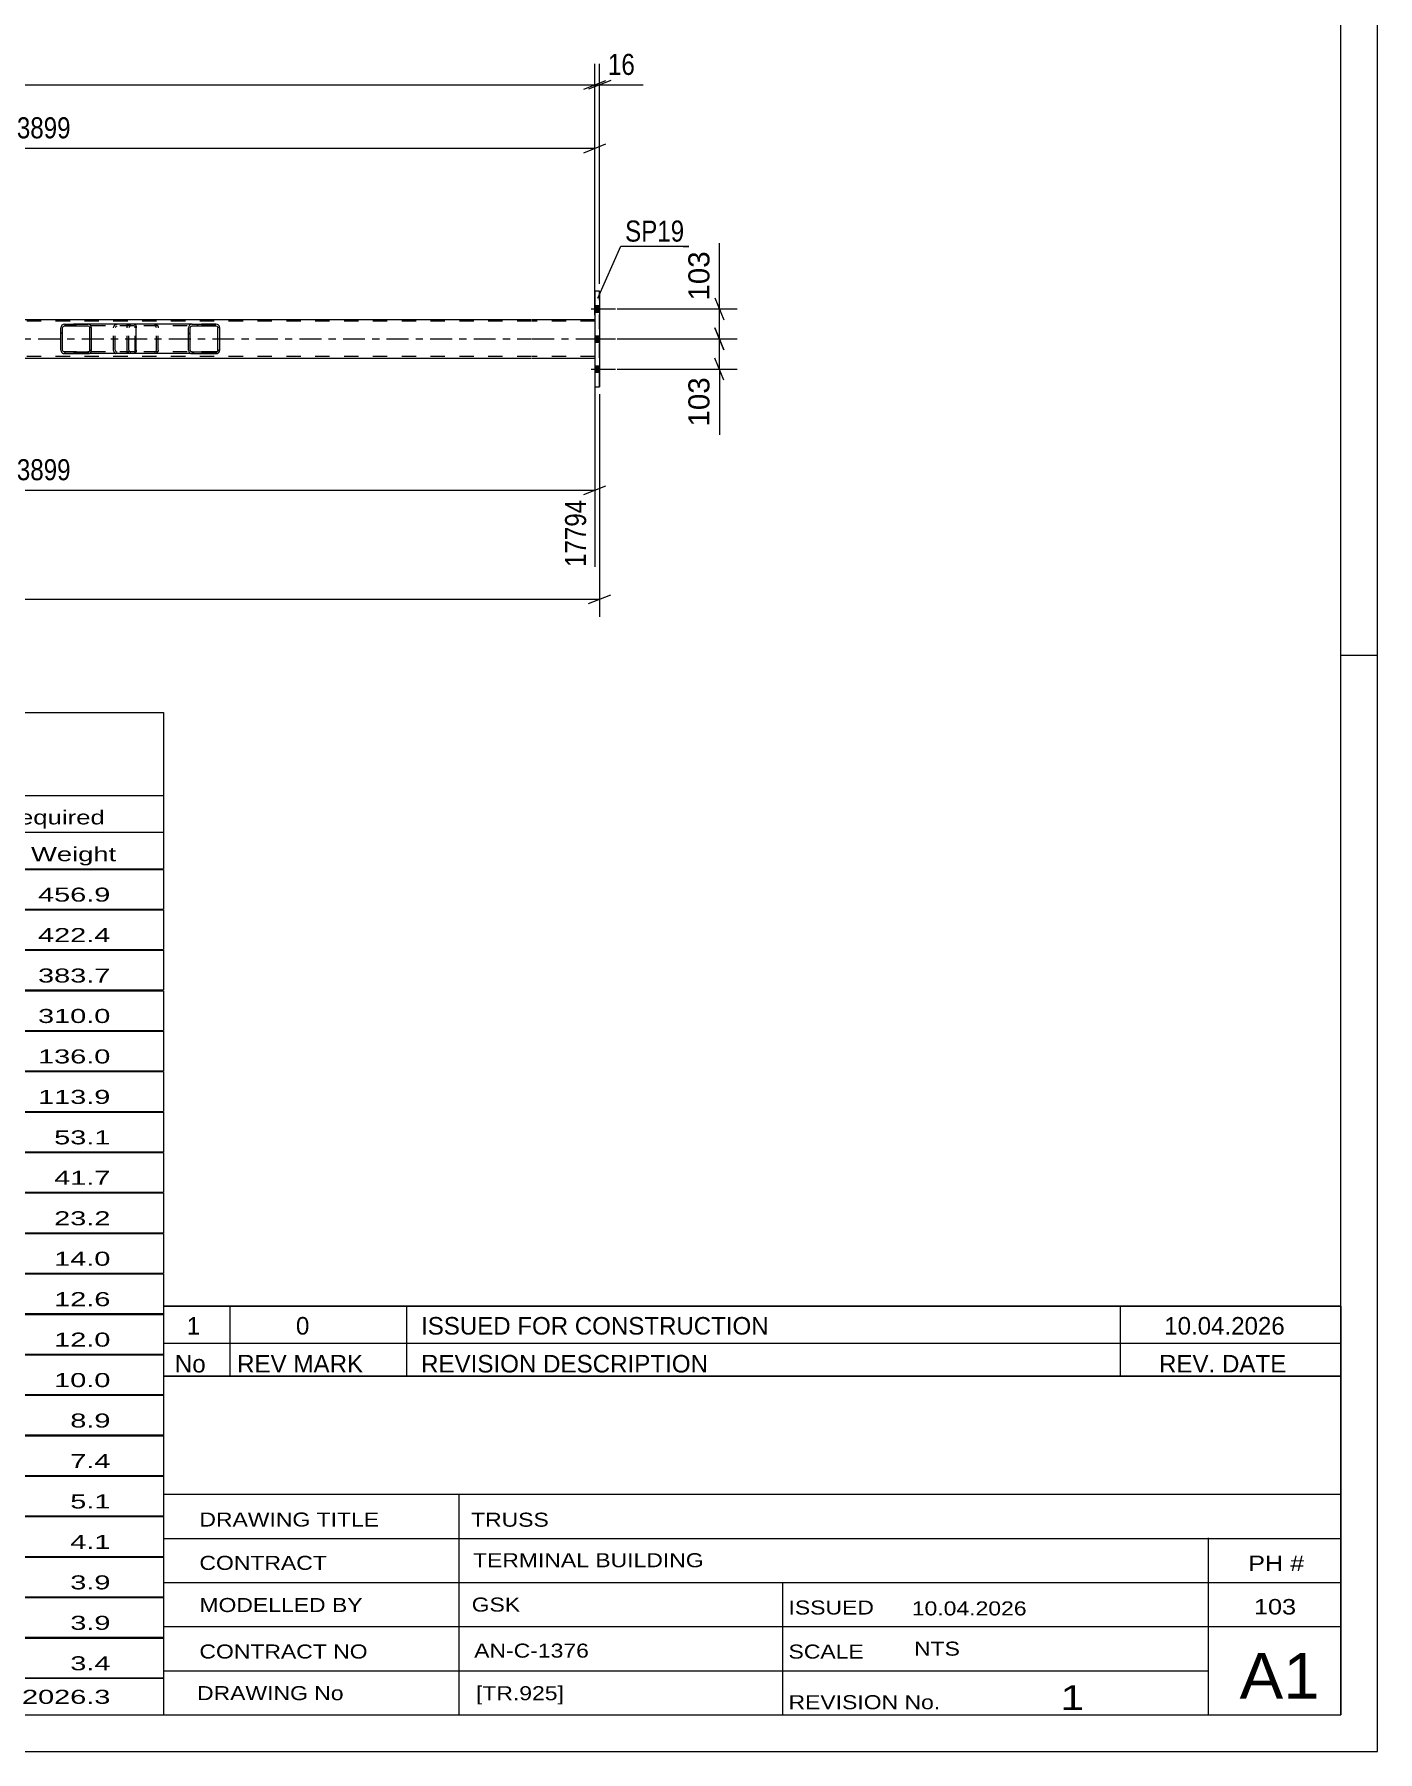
# Model space of a CAD drawing. Header units: millimetres. Extents: x -116 to 725, y -402 to 192.
# Drawn here: x 542.7 to 725.3, y -402.3 to -168.8 of the extents above; entities that cross this region are included whole.
import ezdxf

# ---------------------------------------------------------------- set-up
doc = ezdxf.new("R2010")
doc.units = ezdxf.units.MM
doc.linetypes.add('DXK_LINE_DOT2', pattern=[3.9198, 1.9599, -1.9599])
doc.linetypes.add('DXK_LINE_DOT3', pattern=[5.9187, 2.979, -0.9799, 0.9799, -0.9799])
doc.styles.add('Arial', font='ARIAL.TTF', dxfattribs={"height": 0.2})
doc.styles.add('Arial Narrow', font='ARIALN.TTF', dxfattribs={"height": 0.2})

# ---------------------------------------------------------------- blocks, each defined once
blk = doc.blocks.new('Unknown-203720616-1133')
at = {"color": 5, "linetype": 'Continuous'}
for p, q in [((725.28, -402.25), (725.28, 191.75)), ((720.28, -397.25), (720.28, 186.75)), ((725.28, -253.25), (720.28, -253.25)), ((-110.72, -397.25), (720.28, -397.25)), ((-115.72, -402.25), (725.28, -402.25))]:
    blk.add_line(p, q, dxfattribs=at)
blk = doc.blocks.new('Part-203720616-3959 - 3880')
at = {"linetype": 'Continuous'}
h = blk.add_hatch(dxfattribs=at)
h.set_pattern_fill('', scale=0.7, style=0, pattern_type=0)
h.set_pattern_definition([(45, (550.4737, -208.489), (-1.57154, 1.57154), [])])
h.paths.add_polyline_path([(550.51, -208.67), (550.47, -208.49), (550.36, -208.33), (550.2, -208.23), (550.01, -208.19), (546.82, -208.19), (546.63, -208.23), (546.47, -208.33), (546.36, -208.49), (546.32, -208.67), (546.32, -211.71), (546.36, -211.9), (546.47, -212.05), (546.63, -212.16), (546.82, -212.19), (550.01, -212.19), (550.2, -212.16), (550.36, -212.05), (550.47, -211.9), (550.51, -211.71)])
h.paths.add_polyline_path([(550.24, -211.8), (550.19, -211.88), (550.11, -211.93), (550.01, -211.95), (546.82, -211.95), (546.73, -211.93), (546.65, -211.88), (546.59, -211.8), (546.57, -211.71), (546.57, -208.67), (546.59, -208.58), (546.65, -208.5), (546.73, -208.45), (546.82, -208.43), (550.01, -208.43), (550.11, -208.45), (550.19, -208.5), (550.24, -208.58), (550.26, -208.67), (550.26, -211.71)])
at = {"color": 2, "linetype": 'Continuous'}
for p, q in [((546.36, -208.49), (546.32, -208.67)), ((546.32, -211.71), (546.32, -208.67)), ((546.57, -208.67), (546.59, -208.58)), ((546.57, -211.71), (546.57, -208.67)), ((546.59, -208.58), (546.65, -208.5)), ((546.82, -208.19), (546.63, -208.23)), ((546.65, -208.5), (546.73, -208.45)), ((546.73, -208.45), (546.82, -208.43)), ((546.82, -208.19), (550.01, -208.19)), ((546.82, -208.43), (550.01, -208.43)), ((556.31, -208.19), (550.01, -208.19)), ((550.2, -208.23), (550.01, -208.19)), ((550.01, -208.43), (550.11, -208.45)), ((550.11, -208.45), (550.19, -208.5)), ((550.19, -208.5), (550.24, -208.58)), ((550.24, -208.58), (550.26, -208.67)), ((550.26, -211.71), (550.26, -208.67)), ((550.51, -208.67), (550.47, -208.49)), ((550.51, -211.71), (550.51, -208.67)), ((556.31, -208.19), (556.41, -208.23)), ((556.41, -208.23), (556.5, -208.33)), ((556.5, -208.33), (556.56, -208.49)), ((556.56, -208.49), (556.58, -208.67)), ((556.58, -211.71), (556.58, -208.67)), ((546.32, -211.71), (546.36, -211.9)), ((546.59, -211.8), (546.57, -211.71)), ((546.65, -211.88), (546.59, -211.8)), ((546.63, -212.16), (546.82, -212.19)), ((546.73, -211.93), (546.65, -211.88)), ((546.82, -211.95), (546.73, -211.93)), ((546.82, -211.95), (550.01, -211.95)), ((546.82, -212.19), (550.01, -212.19)), ((550.11, -211.93), (550.01, -211.95)), ((550.01, -212.19), (550.2, -212.16)), ((556.31, -212.19), (550.01, -212.19)), ((550.19, -211.88), (550.11, -211.93)), ((550.24, -211.8), (550.19, -211.88)), ((550.26, -211.71), (550.24, -211.8)), ((550.47, -211.9), (550.51, -211.71)), ((556.41, -212.16), (556.31, -212.19)), ((556.5, -212.05), (556.41, -212.16)), ((556.56, -211.9), (556.5, -212.05)), ((556.58, -211.71), (556.56, -211.9))]:
    blk.add_line(p, q, dxfattribs=at)
at = {"color": 7, "linetype": 'DXK_LINE_DOT2'}
for p, q in [((550.01, -208.19), (546.82, -208.19)), ((556.31, -208.43), (546.82, -208.43)), ((553.47, -208.67), (553.51, -208.49)), ((553.47, -211.71), (553.47, -208.67)), ((553.74, -208.58), (553.72, -208.67)), ((553.72, -211.71), (553.72, -208.67)), ((553.8, -208.5), (553.74, -208.58)), ((553.78, -208.23), (553.98, -208.19)), ((553.8, -208.5), (553.82, -208.49)), ((553.82, -208.49), (553.88, -208.45)), ((553.88, -208.45), (553.98, -208.43)), ((555.32, -208.43), (555.32, -208.19)), ((556.36, -208.45), (556.31, -208.43)), ((556.41, -208.5), (556.36, -208.45)), ((556.43, -208.58), (556.41, -208.5)), ((556.45, -208.67), (556.43, -208.58)), ((556.45, -211.71), (556.45, -208.67)), ((556.31, -211.95), (546.82, -211.95)), ((550.01, -212.19), (546.82, -212.19)), ((553.51, -211.9), (553.47, -211.71)), ((553.72, -211.71), (553.74, -211.8)), ((553.74, -211.8), (553.8, -211.88)), ((553.98, -212.19), (553.78, -212.16)), ((553.8, -211.88), (553.82, -211.9)), ((553.82, -211.9), (553.88, -211.93)), ((553.88, -211.93), (553.98, -211.95)), ((555.32, -212.19), (555.32, -211.95)), ((556.31, -211.95), (556.36, -211.93)), ((556.36, -211.93), (556.41, -211.88)), ((556.41, -211.88), (556.43, -211.8)), ((556.43, -211.8), (556.45, -211.71))]:
    blk.add_line(p, q, dxfattribs=at)
at = {"color": 2, "linetype": 'Continuous'}
for centre, start, end in [((546.81, -208.69), 111.1941, 156.1506), ((550.02, -208.69), 23.8494, 68.8059), ((546.81, -211.7), 203.8494, 248.8059), ((550.02, -211.7), 291.1941, 336.1506)]:
    blk.add_arc(centre, 0.492, start, end, dxfattribs=at)
at = {"color": 7, "linetype": 'DXK_LINE_DOT2'}
for centre, start, end in [((553.96, -208.69), 111.1941, 156.1506), ((553.96, -211.7), 203.8494, 248.8059)]:
    blk.add_arc(centre, 0.492, start, end, dxfattribs=at)
blk = doc.blocks.new('Part-203720616-3960 - 3880')
at = {"linetype": 'Continuous'}
h = blk.add_hatch(dxfattribs=at)
h.set_pattern_fill('', scale=0.7, style=0, pattern_type=0)
h.set_pattern_definition([(45, (567.8845, -208.489), (-1.57154, 1.57154), [])])
h.paths.add_polyline_path([(567.92, -208.67), (567.88, -208.49), (567.77, -208.33), (567.61, -208.23), (567.41, -208.19), (564.18, -208.19), (563.98, -208.23), (563.82, -208.33), (563.71, -208.49), (563.67, -208.67), (563.67, -211.71), (563.71, -211.9), (563.82, -212.05), (563.98, -212.16), (564.18, -212.19), (567.41, -212.19), (567.61, -212.16), (567.77, -212.05), (567.88, -211.9), (567.92, -211.71)])
h.paths.add_polyline_path([(567.65, -211.8), (567.59, -211.88), (567.51, -211.93), (567.41, -211.95), (564.18, -211.95), (564.08, -211.93), (564, -211.88), (563.94, -211.8), (563.92, -211.71), (563.92, -208.67), (563.94, -208.58), (564, -208.5), (564.08, -208.45), (564.18, -208.43), (567.41, -208.43), (567.51, -208.45), (567.59, -208.5), (567.65, -208.58), (567.67, -208.67), (567.67, -211.71)])
at = {"color": 7, "linetype": 'DXK_LINE_DOT2'}
for p, q in [((555.32, -208.67), (555.36, -208.49)), ((555.32, -211.71), (555.32, -208.67)), ((555.59, -208.58), (555.57, -208.67)), ((555.57, -211.71), (555.57, -208.67)), ((555.65, -208.5), (555.59, -208.58)), ((555.63, -208.23), (555.83, -208.19)), ((555.73, -208.45), (555.65, -208.5)), ((555.83, -208.43), (555.73, -208.45)), ((556.31, -208.19), (555.83, -208.19)), ((567.41, -208.43), (555.83, -208.43)), ((559.06, -208.19), (559.26, -208.23)), ((559.16, -208.45), (559.06, -208.43)), ((559.24, -208.5), (559.16, -208.45)), ((559.3, -208.58), (559.24, -208.5)), ((559.32, -208.67), (559.3, -208.58)), ((559.32, -211.71), (559.32, -208.67)), ((559.54, -208.49), (559.57, -208.67)), ((559.57, -211.71), (559.57, -208.67)), ((567.41, -208.19), (564.18, -208.19)), ((555.36, -211.9), (555.32, -211.71)), ((555.57, -211.71), (555.59, -211.8)), ((555.59, -211.8), (555.65, -211.88)), ((555.83, -212.19), (555.63, -212.16)), ((555.65, -211.88), (555.73, -211.93)), ((555.73, -211.93), (555.83, -211.95)), ((567.41, -211.95), (555.83, -211.95)), ((556.31, -212.19), (555.83, -212.19)), ((559.06, -211.95), (559.16, -211.93)), ((559.26, -212.16), (559.06, -212.19)), ((559.16, -211.93), (559.24, -211.88)), ((559.24, -211.88), (559.3, -211.8)), ((559.3, -211.8), (559.32, -211.71)), ((559.57, -211.71), (559.54, -211.9)), ((567.41, -212.19), (564.18, -212.19))]:
    blk.add_line(p, q, dxfattribs=at)
at = {"color": 2, "linetype": 'Continuous'}
for p, q in [((564.18, -208.19), (556.31, -208.19)), ((563.71, -208.49), (563.67, -208.67)), ((563.67, -211.71), (563.67, -208.67)), ((563.92, -208.67), (563.94, -208.58)), ((563.92, -211.71), (563.92, -208.67)), ((563.94, -208.58), (564, -208.5)), ((564.18, -208.19), (563.98, -208.23)), ((564, -208.5), (564.08, -208.45)), ((564.08, -208.45), (564.18, -208.43)), ((564.18, -208.19), (567.41, -208.19)), ((564.18, -208.43), (567.41, -208.43)), ((567.61, -208.23), (567.41, -208.19)), ((567.41, -208.43), (567.51, -208.45)), ((567.51, -208.45), (567.59, -208.5)), ((567.59, -208.5), (567.65, -208.58)), ((567.65, -208.58), (567.67, -208.67)), ((567.67, -211.71), (567.67, -208.67)), ((567.92, -208.67), (567.88, -208.49)), ((567.92, -211.71), (567.92, -208.67)), ((564.18, -212.19), (556.31, -212.19)), ((563.67, -211.71), (563.71, -211.9)), ((563.94, -211.8), (563.92, -211.71)), ((564, -211.88), (563.94, -211.8)), ((563.98, -212.16), (564.18, -212.19)), ((564.08, -211.93), (564, -211.88)), ((564.18, -211.95), (564.08, -211.93)), ((564.18, -211.95), (567.41, -211.95)), ((564.18, -212.19), (567.41, -212.19)), ((567.51, -211.93), (567.41, -211.95)), ((567.41, -212.19), (567.61, -212.16)), ((567.59, -211.88), (567.51, -211.93)), ((567.65, -211.8), (567.59, -211.88)), ((567.67, -211.71), (567.65, -211.8)), ((567.88, -211.9), (567.92, -211.71))]:
    blk.add_line(p, q, dxfattribs=at)
at = {"color": 7, "linetype": 'DXK_LINE_DOT2'}
for centre, start, end in [((555.81, -208.69), 110.7583, 155.68), ((559.08, -208.69), 24.32, 69.2417), ((555.81, -211.69), 204.32, 249.2417), ((559.08, -211.69), 290.7583, 335.68)]:
    blk.add_arc(centre, 0.496, start, end, dxfattribs=at)
at = {"color": 2, "linetype": 'Continuous'}
for centre, start, end in [((564.16, -208.69), 110.7583, 155.68), ((567.43, -208.69), 24.32, 69.2417), ((564.16, -211.69), 204.32, 249.2417), ((567.43, -211.69), 290.7583, 335.68)]:
    blk.add_arc(centre, 0.496, start, end, dxfattribs=at)
blk = doc.blocks.new('Part-203720616-3977 - 3880')
at = {"color": 2, "linetype": 'Continuous'}
for p, q in [((619.55, -203.69), (618.91, -203.69)), ((618.91, -203.69), (618.91, -216.69)), ((619.55, -203.69), (619.55, -216.69)), ((618.91, -216.69), (619.55, -216.69))]:
    blk.add_line(p, q, dxfattribs=at)
at = {"color": 7, "linetype": 'DXK_LINE_DOT2'}
blk.add_line((619.55, -216.69), (619.55, -203.69), dxfattribs=at)
blk = doc.blocks.new('Bolt-203720616-4094 - 3880')
at = {"linetype": 'Continuous'}
for points in [[(619.55, -206.53), (619.55, -205.65), (618.91, -205.65), (618.91, -206.53)], [(619.55, -206.53), (619.55, -205.65), (618.91, -205.65), (618.91, -206.53)], [(619.55, -206.53), (619.55, -205.65), (618.91, -205.65), (618.91, -206.53)], [(619.55, -210.63), (619.55, -209.75), (618.91, -209.75), (618.91, -210.63)], [(619.55, -210.63), (619.55, -209.75), (618.91, -209.75), (618.91, -210.63)], [(619.55, -214.73), (619.55, -213.85), (618.91, -213.85), (618.91, -214.73)], [(619.55, -214.73), (619.55, -213.85), (618.91, -213.85), (618.91, -214.73)], [(619.55, -214.73), (619.55, -213.85), (618.91, -213.85), (618.91, -214.73)]]:
    blk.add_hatch(color=1, dxfattribs=at).paths.add_polyline_path(points)
at = {"color": 1, "linetype": 'Continuous'}
for p, q in [((618.39, -206.09), (621.71, -206.09)), ((618.39, -206.09), (621.71, -206.09)), ((618.39, -206.09), (621.71, -206.09)), ((618.91, -205.65), (619.55, -205.65)), ((618.91, -205.65), (619.55, -205.65)), ((618.91, -205.65), (619.55, -205.65)), ((618.91, -206.53), (619.55, -206.53)), ((618.91, -206.53), (619.55, -206.53)), ((618.91, -206.53), (619.55, -206.53)), ((618.91, -209.75), (619.55, -209.75)), ((618.91, -209.75), (619.55, -209.75)), ((618.39, -210.19), (621.71, -210.19)), ((618.39, -210.19), (621.71, -210.19)), ((618.91, -210.63), (619.55, -210.63)), ((618.91, -210.63), (619.55, -210.63)), ((618.39, -214.29), (621.71, -214.29)), ((618.39, -214.29), (621.71, -214.29)), ((618.39, -214.29), (621.71, -214.29)), ((618.91, -213.85), (619.55, -213.85)), ((618.91, -213.85), (619.55, -213.85)), ((618.91, -213.85), (619.55, -213.85)), ((618.91, -214.73), (619.55, -214.73)), ((618.91, -214.73), (619.55, -214.73)), ((618.91, -214.73), (619.55, -214.73))]:
    blk.add_line(p, q, dxfattribs=at)
blk = doc.blocks.new('Part-203720616-4114 - 3880')
at = {"color": 2, "linetype": 'Continuous'}
for p, q in [((-48.62, -207.55), (610.29, -207.55)), ((610.39, -207.55), (618.91, -207.55)), ((610.29, -212.83), (474.3, -212.83)), ((618.91, -212.83), (610.39, -212.83))]:
    blk.add_line(p, q, dxfattribs=at)
at = {"color": 7, "linetype": 'DXK_LINE_DOT2'}
for p, q in [((618.91, -207.55), (618.91, -212.83)), ((610.29, -207.79), (-48.62, -207.79)), ((618.91, -207.79), (610.39, -207.79)), ((610.29, -212.59), (-48.62, -212.59)), ((618.91, -212.59), (610.39, -212.59))]:
    blk.add_line(p, q, dxfattribs=at)
at = {"color": 7, "linetype": 'DXK_LINE_DOT3'}
for p, q in [((-48.62, -210.19), (610.29, -210.19)), ((610.39, -210.19), (618.91, -210.19))]:
    blk.add_line(p, q, dxfattribs=at)
blk = doc.blocks.new('StraightDimension-203720616-4279 - 3880')
at = {"color": 7, "linetype": 'Continuous'}
for p, q in [((619.55, -217.69), (619.55, -247.98)), ((618.05, -246.18), (621.05, -244.98)), ((-57.88, -245.58), (619.55, -245.58))]:
    blk.add_line(p, q, dxfattribs=at)
blk = doc.blocks.new('StraightDimension-203720616-4197 - 3880')
at = {"color": 7, "linetype": 'Continuous'}
for p, q in [((469.1, -198.93), (469.1, -181.42)), ((618.91, -206.94), (618.91, -181.42)), ((470.6, -183.67), (467.6, -184.87)), ((469.1, -184.27), (618.91, -184.27)), ((617.41, -184.87), (620.41, -183.67))]:
    blk.add_line(p, q, dxfattribs=at)
at = {"color": 0}
blk.add_wipeout([(548.26, -183.52), (548.26, -179.32), (539.75, -179.32), (539.75, -183.52)], dxfattribs=at)
at = {"color": 3, "style": 'Arial Narrow'}
blk.add_text('3899', height=2.863, dxfattribs=at).set_placement((540.35, -182.92))
blk = doc.blocks.new('StraightDimension-203720616-4236 - 3880')
at = {"color": 7, "linetype": 'Continuous'}
for p, q in [((618.91, -213.83), (618.91, -241.19)), ((469.1, -222.23), (469.1, -241.19)), ((470.6, -230.15), (467.6, -231.35)), ((469.1, -230.75), (618.91, -230.75)), ((617.41, -231.35), (620.41, -230.15))]:
    blk.add_line(p, q, dxfattribs=at)
at = {"color": 0}
blk.add_wipeout([(548.26, -230), (548.26, -225.8), (539.75, -225.8), (539.75, -230)], dxfattribs=at)
at = {"color": 0, "linetype": 'Continuous'}
blk.add_wipeout([(618.31, -231.45), (614.11, -231.45), (614.11, -241.79), (618.31, -241.79)], dxfattribs=at)
at = {"color": 3, "style": 'Arial Narrow'}
blk.add_text('3899', height=2.863, dxfattribs=at).set_placement((540.35, -229.4))
at = {"color": 3, "linetype": 'Continuous', "style": 'Arial Narrow'}
blk.add_text('17794', height=2.863, rotation=90.0002, dxfattribs=at).set_placement((617.71, -241.19))
blk = doc.blocks.new('StraightDimension-203720616-4248 - 3880')
at = {"color": 7, "linetype": 'Continuous'}
for p, q in [((617.41, -176.25), (620.41, -175.05)), ((621.05, -175.05), (618.05, -176.25)), ((618.91, -202.69), (618.91, -172.8)), ((619.55, -202.69), (619.55, -172.8)), ((618.91, -175.65), (619.55, -175.65))]:
    blk.add_line(p, q, dxfattribs=at)
at = {"color": 0}
blk.add_wipeout([(624.94, -174.9), (624.94, -170.7), (620.08, -170.7), (620.08, -174.9)], dxfattribs=at)
at = {"color": 7, "linetype": 'Continuous'}
blk.add_line((619.55, -175.65), (625.46, -175.65), dxfattribs=at)
blk.add_line((619.55, -175.65), (625.46, -175.65), dxfattribs=at)
at = {"color": 3, "style": 'Arial Narrow'}
blk.add_text('16', height=2.863, dxfattribs=at).set_placement((620.68, -174.3))
blk = doc.blocks.new('StraightDimension-203720616-4258 - 3880')
at = {"color": 7, "linetype": 'Continuous'}
for p, q in [((617.41, -176.25), (620.41, -175.05)), ((618.91, -202.69), (618.91, -172.8)), ((-57.24, -175.65), (618.91, -175.65))]:
    blk.add_line(p, q, dxfattribs=at)
blk = doc.blocks.new('StraightDimension-203720616-8854 - 3880')
at = {"color": 7, "linetype": 'Continuous'}
for p, q in [((635.22, -204.59), (636.42, -207.59)), ((621.95, -206.09), (638.22, -206.09)), ((635.82, -210.19), (635.82, -206.09)), ((636.42, -211.69), (635.22, -208.69)), ((621.95, -210.19), (638.22, -210.19))]:
    blk.add_line(p, q, dxfattribs=at)
at = {"color": 0}
blk.add_wipeout([(635.07, -197.7), (630.87, -197.7), (630.87, -205.57), (635.07, -205.57)], dxfattribs=at)
at = {"color": 7, "linetype": 'Continuous'}
blk.add_line((635.82, -206.09), (635.82, -197.17), dxfattribs=at)
blk.add_line((635.82, -206.09), (635.82, -197.17), dxfattribs=at)
at = {"color": 3, "style": 'Arial'}
blk.add_text('103', height=2.865, rotation=90.0002, dxfattribs=at).set_placement((634.47, -204.97))
blk = doc.blocks.new('StraightDimension-203720616-8855 - 3880')
at = {"color": 7, "linetype": 'Continuous'}
for p, q in [((635.22, -208.69), (636.42, -211.69)), ((621.95, -210.19), (638.22, -210.19)), ((635.82, -214.29), (635.82, -210.19)), ((621.95, -214.29), (638.22, -214.29)), ((636.42, -215.79), (635.22, -212.79))]:
    blk.add_line(p, q, dxfattribs=at)
at = {"color": 0}
blk.add_wipeout([(635.07, -214.82), (630.87, -214.82), (630.87, -222.69), (635.07, -222.69)], dxfattribs=at)
at = {"color": 7, "linetype": 'Continuous'}
blk.add_line((635.82, -214.29), (635.82, -223.21), dxfattribs=at)
blk.add_line((635.82, -214.29), (635.82, -223.21), dxfattribs=at)
at = {"color": 3, "style": 'Arial'}
blk.add_text('103', height=2.865, rotation=90.0002, dxfattribs=at).set_placement((634.47, -222.09))
blk = doc.blocks.new('Unknown-203720616-14965')
at = {"color": 7, "linetype": 'Continuous'}
for p, q in [((560.28, -351.2), (560.28, -397.25)), ((560.28, -351.2), (720.28, -351.2)), ((720.28, -351.25), (720.28, -397.25)), ((560.28, -367.25), (720.28, -367.25)), ((600.42, -367.25), (600.42, -397.25)), ((560.28, -373.25), (720.28, -373.25)), ((702.28, -397.2), (702.28, -373.2)), ((560.28, -379.25), (720.28, -379.25)), ((644.42, -379.25), (644.42, -397.25)), ((560.28, -385.25), (720.28, -385.25)), ((560.28, -391.25), (702.28, -391.25)), ((560.28, -397.25), (720.28, -397.25))]:
    blk.add_line(p, q, dxfattribs=at)
at = {"color": 7, "style": 'Arial Narrow'}
for s, height, width, p in [('DRAWING TITLE', 1.9089, 1.425378, (565.16, -371.65)), ('TRUSS  ', 1.909, 1.425378, (602.08, -371.67)), ('CONTRACT', 1.909, 1.425378, (565.16, -377.54)), ('TERMINAL BUILDING', 1.9089, 1.425378, (602.34, -377.18)), ('MODELLED BY', 1.9089, 1.425378, (565.16, -383.27)), ('GSK', 1.909, 1.425378, (602.16, -383.21)), ('ISSUED', 1.909, 1.425378, (645.22, -383.61)), ('10.04.2026', 1.909, 1.425378, (661.97, -383.73)), ('AN-C-1376', 1.909, 1.425378, (602.5, -389.47)), ('CONTRACT NO', 1.9089, 1.425378, (565.16, -389.59)), ('SCALE', 1.909, 1.425378, (645.22, -389.6)), ('A1', 6.204, 1.25, (706.52, -395.05)), ('DRAWING No', 1.909, 1.425378, (564.84, -395.25)), ('[TR.925]', 1.909, 1.425378, (602.74, -395.26)), ('REVISION No.', 1.9089, 1.425378, (645.22, -396.48)), ('1', 3.34, 1.5, (682.19, -396.57))]:
    blk.add_text(s, height=height, dxfattribs=dict(at, width=width)).set_placement(p)
at = {"color": 7, "linetype": 'Continuous', "style": 'Arial Narrow'}
for s, height, width, p in [('PH #', 2.1, 1.42538, (707.68, -377.7)), ('103', 2.1, 1.42538, (708.47, -383.6)), ('NTS', 1.909, 1.425378, (662.28, -389.2))]:
    blk.add_text(s, height=height, dxfattribs=dict(at, width=width)).set_placement(p)
blk = doc.blocks.new('Unknown-203720616-14966')
at = {"color": 7, "linetype": 'Continuous'}
for p, q in [((400.28, -261), (560.28, -261)), ((400.28, -272.25), (400.28, -261)), ((560.28, -261), (560.28, -272.25)), ((400.28, -272.25), (560.28, -272.25)), ((400.28, -272.25), (400.28, -277.25)), ((560.28, -272.25), (560.28, -277.25)), ((400.28, -277.25), (560.28, -277.25)), ((400.28, -277.25), (400.28, -282.25)), ((424.28, -277.25), (424.28, -282.25)), ((459.78, -277.25), (459.78, -282.25)), ((485.78, -277.25), (485.78, -282.25)), ((498.78, -277.25), (498.78, -282.25)), ((516.28, -277.25), (516.28, -282.25)), ((538.28, -277.25), (538.28, -282.25)), ((560.28, -277.25), (560.28, -282.25)), ((400.28, -282.25), (560.28, -282.25)), ((400.28, -282.3), (400.28, -287.7)), ((400.28, -282.3), (560.28, -282.3)), ((424.28, -282.25), (424.28, -287.75)), ((459.78, -282.25), (459.78, -287.75)), ((485.78, -282.25), (485.78, -287.75)), ((498.78, -282.25), (498.78, -287.75)), ((516.28, -282.25), (516.28, -287.75)), ((538.28, -282.25), (538.28, -287.75)), ((560.28, -282.3), (560.28, -287.7)), ((400.28, -287.7), (560.28, -287.7)), ((400.28, -287.8), (400.28, -293.2)), ((400.28, -287.8), (560.28, -287.8)), ((424.28, -287.75), (424.28, -293.25)), ((459.78, -287.75), (459.78, -293.25)), ((485.78, -287.75), (485.78, -293.25)), ((498.78, -287.75), (498.78, -293.25)), ((516.28, -287.75), (516.28, -293.25)), ((538.28, -287.75), (538.28, -293.25)), ((560.28, -287.8), (560.28, -293.2)), ((400.28, -293.2), (560.28, -293.2)), ((400.28, -293.3), (400.28, -298.7)), ((400.28, -293.3), (560.28, -293.3)), ((424.28, -293.25), (424.28, -298.75)), ((459.78, -293.25), (459.78, -298.75)), ((485.78, -293.25), (485.78, -298.75)), ((498.78, -293.25), (498.78, -298.75)), ((516.28, -293.25), (516.28, -298.75)), ((538.28, -293.25), (538.28, -298.75)), ((560.28, -293.3), (560.28, -298.7)), ((400.28, -298.7), (560.28, -298.7)), ((400.28, -298.8), (400.28, -304.2)), ((400.28, -298.8), (560.28, -298.8)), ((424.28, -298.75), (424.28, -304.25)), ((459.78, -298.75), (459.78, -304.25)), ((485.78, -298.75), (485.78, -304.25)), ((498.78, -298.75), (498.78, -304.25)), ((516.28, -298.75), (516.28, -304.25)), ((538.28, -298.75), (538.28, -304.25)), ((560.28, -298.8), (560.28, -304.2)), ((400.28, -304.2), (560.28, -304.2)), ((400.28, -304.3), (400.28, -309.7)), ((400.28, -304.3), (560.28, -304.3)), ((424.28, -304.25), (424.28, -309.75)), ((459.78, -304.25), (459.78, -309.75)), ((485.78, -304.25), (485.78, -309.75)), ((498.78, -304.25), (498.78, -309.75)), ((516.28, -304.25), (516.28, -309.75)), ((538.28, -304.25), (538.28, -309.75)), ((560.28, -304.3), (560.28, -309.7)), ((400.28, -309.7), (560.28, -309.7)), ((400.28, -309.8), (400.28, -315.2)), ((400.28, -309.8), (560.28, -309.8)), ((424.28, -309.75), (424.28, -315.25)), ((459.78, -309.75), (459.78, -315.25)), ((485.78, -309.75), (485.78, -315.25)), ((498.78, -309.75), (498.78, -315.25)), ((516.28, -309.75), (516.28, -315.25)), ((538.28, -309.75), (538.28, -315.25)), ((560.28, -309.8), (560.28, -315.2)), ((400.28, -315.2), (560.28, -315.2)), ((400.28, -315.3), (400.28, -320.7)), ((400.28, -315.3), (560.28, -315.3)), ((424.28, -315.25), (424.28, -320.75)), ((459.78, -315.25), (459.78, -320.75)), ((485.78, -315.25), (485.78, -320.75)), ((498.78, -315.25), (498.78, -320.75)), ((516.28, -315.25), (516.28, -320.75)), ((538.28, -315.25), (538.28, -320.75)), ((560.28, -315.3), (560.28, -320.7)), ((400.28, -320.7), (560.28, -320.7)), ((400.28, -320.8), (400.28, -326.2)), ((400.28, -320.8), (560.28, -320.8)), ((424.28, -320.75), (424.28, -326.25)), ((459.78, -320.75), (459.78, -326.25)), ((485.78, -320.75), (485.78, -326.25)), ((498.78, -320.75), (498.78, -326.25)), ((516.28, -320.75), (516.28, -326.25)), ((538.28, -320.75), (538.28, -326.25)), ((560.28, -320.8), (560.28, -326.2)), ((400.28, -326.2), (560.28, -326.2)), ((400.28, -326.3), (400.28, -331.7)), ((400.28, -326.3), (560.28, -326.3)), ((424.28, -326.25), (424.28, -331.75)), ((459.78, -326.25), (459.78, -331.75)), ((485.78, -326.25), (485.78, -331.75)), ((498.78, -326.25), (498.78, -331.75)), ((516.28, -326.25), (516.28, -331.75)), ((538.28, -326.25), (538.28, -331.75)), ((560.28, -326.3), (560.28, -331.7)), ((400.28, -331.7), (560.28, -331.7)), ((400.28, -331.8), (400.28, -337.2)), ((400.28, -331.8), (560.28, -331.8)), ((424.28, -331.75), (424.28, -337.25)), ((459.78, -331.75), (459.78, -337.25)), ((485.78, -331.75), (485.78, -337.25)), ((498.78, -331.75), (498.78, -337.25)), ((516.28, -331.75), (516.28, -337.25)), ((538.28, -331.75), (538.28, -337.25)), ((560.28, -331.8), (560.28, -337.2)), ((400.28, -337.2), (560.28, -337.2)), ((400.28, -337.3), (400.28, -342.7)), ((400.28, -337.3), (560.28, -337.3)), ((424.28, -337.25), (424.28, -342.75)), ((459.78, -337.25), (459.78, -342.75)), ((485.78, -337.25), (485.78, -342.75)), ((498.78, -337.25), (498.78, -342.75)), ((516.28, -337.25), (516.28, -342.75)), ((538.28, -337.25), (538.28, -342.75)), ((560.28, -337.3), (560.28, -342.7)), ((400.28, -342.7), (560.28, -342.7)), ((400.28, -342.8), (400.28, -348.2)), ((400.28, -342.8), (560.28, -342.8)), ((424.28, -342.75), (424.28, -348.25)), ((459.78, -342.75), (459.78, -348.25)), ((485.78, -342.75), (485.78, -348.25)), ((498.78, -342.75), (498.78, -348.25)), ((516.28, -342.75), (516.28, -348.25)), ((538.28, -342.75), (538.28, -348.25)), ((560.28, -342.8), (560.28, -348.2)), ((400.28, -348.2), (560.28, -348.2)), ((400.28, -348.3), (400.28, -353.7)), ((400.28, -348.3), (560.28, -348.3)), ((424.28, -348.25), (424.28, -353.75)), ((459.78, -348.25), (459.78, -353.75)), ((485.78, -348.25), (485.78, -353.75)), ((498.78, -348.25), (498.78, -353.75)), ((516.28, -348.25), (516.28, -353.75)), ((538.28, -348.25), (538.28, -353.75)), ((560.28, -348.3), (560.28, -353.7)), ((400.28, -353.7), (560.28, -353.7)), ((400.28, -353.8), (400.28, -359.2)), ((400.28, -353.8), (560.28, -353.8)), ((424.28, -353.75), (424.28, -359.25)), ((459.78, -353.75), (459.78, -359.25)), ((485.78, -353.75), (485.78, -359.25)), ((498.78, -353.75), (498.78, -359.25)), ((516.28, -353.75), (516.28, -359.25)), ((538.28, -353.75), (538.28, -359.25)), ((560.28, -353.8), (560.28, -359.2)), ((400.28, -359.2), (560.28, -359.2)), ((400.28, -359.3), (400.28, -364.7)), ((400.28, -359.3), (560.28, -359.3)), ((424.28, -359.25), (424.28, -364.75)), ((459.78, -359.25), (459.78, -364.75)), ((485.78, -359.25), (485.78, -364.75)), ((498.78, -359.25), (498.78, -364.75)), ((516.28, -359.25), (516.28, -364.75)), ((538.28, -359.25), (538.28, -364.75)), ((560.28, -359.3), (560.28, -364.7)), ((400.28, -364.7), (560.28, -364.7)), ((400.28, -364.8), (400.28, -370.2)), ((400.28, -364.8), (560.28, -364.8)), ((424.28, -364.75), (424.28, -370.25)), ((459.78, -364.75), (459.78, -370.25)), ((485.78, -364.75), (485.78, -370.25)), ((498.78, -364.75), (498.78, -370.25)), ((516.28, -364.75), (516.28, -370.25)), ((538.28, -364.75), (538.28, -370.25)), ((560.28, -364.8), (560.28, -370.2)), ((400.28, -370.2), (560.28, -370.2)), ((400.28, -370.3), (400.28, -375.7)), ((400.28, -370.3), (560.28, -370.3)), ((424.28, -370.25), (424.28, -375.75)), ((459.78, -370.25), (459.78, -375.75)), ((485.78, -370.25), (485.78, -375.75)), ((498.78, -370.25), (498.78, -375.75)), ((516.28, -370.25), (516.28, -375.75)), ((538.28, -370.25), (538.28, -375.75)), ((560.28, -370.3), (560.28, -375.7)), ((400.28, -375.7), (560.28, -375.7)), ((400.28, -375.8), (400.28, -381.2)), ((400.28, -375.8), (560.28, -375.8)), ((424.28, -375.75), (424.28, -381.25)), ((459.78, -375.75), (459.78, -381.25)), ((485.78, -375.75), (485.78, -381.25)), ((498.78, -375.75), (498.78, -381.25)), ((516.28, -375.75), (516.28, -381.25)), ((538.28, -375.75), (538.28, -381.25)), ((560.28, -375.8), (560.28, -381.2)), ((400.28, -381.2), (560.28, -381.2)), ((400.28, -381.3), (400.28, -386.7)), ((400.28, -381.3), (560.28, -381.3)), ((424.28, -381.25), (424.28, -386.75)), ((459.78, -381.25), (459.78, -386.75)), ((485.78, -381.25), (485.78, -386.75)), ((498.78, -381.25), (498.78, -386.75)), ((516.28, -381.25), (516.28, -386.75)), ((538.28, -381.25), (538.28, -386.75)), ((560.28, -381.3), (560.28, -386.7)), ((400.28, -386.7), (560.28, -386.7)), ((400.28, -386.8), (400.28, -392.2)), ((400.28, -386.8), (560.28, -386.8)), ((424.28, -386.75), (424.28, -392.25)), ((459.78, -386.75), (459.78, -392.25)), ((485.78, -386.75), (485.78, -392.25)), ((498.78, -386.75), (498.78, -392.25)), ((516.28, -386.75), (516.28, -392.25)), ((538.28, -386.75), (538.28, -392.25)), ((560.28, -386.8), (560.28, -392.2)), ((400.28, -392.2), (560.28, -392.2)), ((400.28, -392.25), (560.28, -392.25)), ((400.28, -392.25), (400.28, -397.25)), ((516.28, -392.25), (516.28, -397.25)), ((538.28, -392.25), (538.28, -397.25)), ((560.28, -392.25), (560.28, -397.25)), ((400.28, -397.25), (560.28, -397.25))]:
    blk.add_line(p, q, dxfattribs=at)
at = {"color": 7, "style": 'Arial Narrow'}
for s, height, width, p in [('GENERAL NOTES & WELD DETAILS :', 2.8633, 1.4, (401.43, -268.69)), ('REFER TYP DRAWING TYP-01', 1.9089, 1.6, (484.98, -268.59)), ("MATERIAL LIST FOR ASSEMBLY MK'D", 1.9089, 1.6, (401.43, -276.19)), ('TR925', 1.909, 1.794707, (494.18, -276.28)), ('1', 1.91, 1.794707, (522.36, -276.19)), ('No. Required', 1.9089, 1.6, (531.69, -276.19)), ('Mark', 1.909, 1.7, (401.61, -281.25)), ('Profile', 1.909, 1.7, (434.69, -281.25)), ('Material', 1.909, 1.7, (464.82, -281.19)), ('No.', 1.909, 1.7, (489.78, -281.19)), ('Length', 1.909, 1.7, (500.28, -281.19)), ('Area', 1.909, 1.7, (522.78, -281.19)), ('Weight', 1.909, 1.7, (542.28, -281.19))]:
    blk.add_text(s, height=height, dxfattribs=dict(at, width=width)).set_placement(p)
at = {"color": 7, "linetype": 'Continuous', "style": 'Arial Narrow'}
for s, height, width, p in [('M182', 1.909, 1.794707, (401.78, -286.69)), ('SHS100*6', 1.909, 1.794707, (426.28, -286.69)), ('E350', 1.909, 1.794707, (466.02, -286.69)), ('8', 1.91, 1.794707, (490.13, -286.69)), ('3261', 1.909, 1.794707, (502.86, -286.69)), ('1.3', 1.909, 1.794707, (526.6, -286.69)), ('456.9', 1.909, 1.794707, (543.23, -286.69)), ('BC191', 1.909, 1.794707, (401.78, -292.19)), ('SHS132*6', 1.909, 1.794707, (426.28, -292.19)), ('E350', 1.909, 1.794707, (466.02, -292.19)), ('1', 1.91, 1.794707, (490.13, -292.19)), ('17794', 1.909, 1.794707, (500.67, -292.19)), ('9.4', 1.909, 1.794707, (526.6, -292.19)), ('422.4', 1.909, 1.794707, (543.23, -292.19)), ('M177', 1.909, 1.794707, (401.78, -297.69)), ('SHS100*6', 1.909, 1.794707, (426.28, -297.69)), ('E350', 1.909, 1.794707, (466.02, -297.69)), ('7', 1.91, 1.794707, (490.13, -297.69)), ('3167', 1.909, 1.794707, (502.86, -297.69)), ('1.2', 1.909, 1.794707, (526.6, -297.69)), ('383.7', 1.909, 1.794707, (543.23, -297.69)), ('TR925', 1.909, 1.794707, (401.78, -303.19)), ('SHS100*6', 1.909, 1.794707, (426.28, -303.19)), ('E350', 1.909, 1.794707, (466.02, -303.19)), ('1', 1.91, 1.794707, (490.13, -303.19)), ('17503', 1.909, 1.794707, (500.67, -303.19)), ('7.0', 1.909, 1.794707, (526.6, -303.19)), ('310.0', 1.909, 1.794707, (543.23, -303.19)), ('SP20', 1.909, 1.794707, (401.78, -308.69)), ('PL20*380', 1.909, 1.794707, (426.28, -308.69)), ('E350', 1.909, 1.794707, (466.02, -308.69)), ('6', 1.91, 1.794707, (490.13, -308.69)), ('380', 1.909, 1.794707, (505.05, -308.69)), ('0.3', 1.909, 1.794707, (526.6, -308.69)), ('136.0', 1.909, 1.794707, (543.23, -308.69)), ('PL581', 1.909, 1.794707, (401.78, -314.19)), ('PL12*300', 1.909, 1.794707, (426.28, -314.19)), ('E350', 1.909, 1.794707, (466.02, -314.19)), ('13', 1.909, 1.794707, (489.04, -314.19)), ('310', 1.909, 1.794707, (505.05, -314.19)), ('0.2', 1.909, 1.794707, (526.6, -314.19)), ('113.9', 1.909, 1.794707, (543.23, -314.19)), ('SP19', 1.909, 1.794707, (401.78, -319.69)), ('PL16*325', 1.909, 1.794707, (426.28, -319.69)), ('E350', 1.909, 1.794707, (466.02, -319.69)), ('4', 1.91, 1.794707, (490.13, -319.69)), ('325', 1.909, 1.794707, (505.05, -319.69)), ('0.2', 1.909, 1.794707, (526.6, -319.69)), ('53.1', 1.909, 1.794707, (545.42, -319.69)), ('M1362', 1.909, 1.794707, (401.78, -325.19)), ('RHS100*100*6', 1.9089, 1.794707, (426.28, -325.19)), ('E350', 1.909, 1.794707, (466.02, -325.19)), ('12', 1.909, 1.794707, (489.04, -325.19)), ('196', 1.909, 1.794707, (505.05, -325.19)), ('0.1', 1.909, 1.794707, (526.6, -325.19)), ('41.7', 1.909, 1.794707, (545.42, -325.19)), ('PL99', 1.909, 1.794707, (401.78, -330.69)), ('PL12*336', 1.909, 1.794707, (426.28, -330.69)), ('E350', 1.909, 1.794707, (466.02, -330.69)), ('2', 1.91, 1.794707, (490.13, -330.69)), ('391', 1.909, 1.794707, (505.05, -330.69)), ('0.3', 1.909, 1.794707, (526.6, -330.69)), ('23.2', 1.909, 1.794707, (545.42, -330.69)), ('TB74', 1.909, 1.794707, (401.78, -336.19)), ('RHS150*110*6', 1.9089, 1.794707, (426.28, -336.19)), ('E350', 1.909, 1.794707, (466.02, -336.19)), ('3', 1.91, 1.794707, (490.13, -336.19)), ('200', 1.909, 1.794707, (505.05, -336.19)), ('0.1', 1.909, 1.794707, (526.6, -336.19)), ('14.0', 1.909, 1.794707, (545.42, -336.19)), ('TB48', 1.909, 1.794707, (401.78, -341.69)), ('RHS150*110*6', 1.9089, 1.794707, (426.28, -341.69)), ('E350', 1.909, 1.794707, (466.02, -341.69)), ('3', 1.91, 1.794707, (490.13, -341.69)), ('180', 1.909, 1.794707, (505.05, -341.69)), ('0.1', 1.909, 1.794707, (526.6, -341.69)), ('12.6', 1.909, 1.794707, (545.42, -341.69)), ('PL538', 1.909, 1.794707, (401.78, -347.19)), ('PL10*150', 1.909, 1.794707, (426.28, -347.19)), ('E350', 1.909, 1.794707, (466.02, -347.19)), ('6', 1.91, 1.794707, (490.13, -347.19)), ('170', 1.909, 1.794707, (505.05, -347.19)), ('0.1', 1.909, 1.794707, (526.6, -347.19)), ('12.0', 1.909, 1.794707, (545.42, -347.19)), ('ST33', 1.909, 1.794707, (401.78, -352.69)), ('PL8*100', 1.909, 1.794707, (426.28, -352.69)), ('E350', 1.909, 1.794707, (466.02, -352.69)), ('24', 1.909, 1.794707, (489.04, -352.69)), ('135', 1.909, 1.794707, (505.05, -352.69)), ('0.0', 1.909, 1.794707, (526.6, -352.69)), ('10.0', 1.909, 1.794707, (545.42, -352.69)), ('ST32', 1.909, 1.794707, (401.78, -358.19)), ('PL8*100', 1.909, 1.794707, (426.28, -358.19)), ('E350', 1.909, 1.794707, (466.02, -358.19)), ('24', 1.909, 1.794707, (489.04, -358.19)), ('121', 1.909, 1.794707, (505.05, -358.19)), ('0.0', 1.909, 1.794707, (526.6, -358.19)), ('8.9', 1.909, 1.794707, (547.61, -358.19)), ('PL100', 1.909, 1.794707, (401.78, -363.69)), ('PL10*120', 1.909, 1.794707, (426.28, -363.69)), ('E350', 1.909, 1.794707, (466.02, -363.69)), ('2', 1.91, 1.794707, (490.13, -363.69)), ('391', 1.909, 1.794707, (505.05, -363.69)), ('0.1', 1.909, 1.794707, (526.6, -363.69)), ('7.4', 1.909, 1.794707, (547.61, -363.69)), ('PL163', 1.909, 1.794707, (401.78, -369.19)), ('PL12*167', 1.909, 1.794707, (426.28, -369.19)), ('E350', 1.909, 1.794707, (466.02, -369.19)), ('2', 1.91, 1.794707, (490.13, -369.19)), ('220', 1.909, 1.794707, (505.05, -369.19)), ('0.1', 1.909, 1.794707, (526.6, -369.19)), ('5.1', 1.909, 1.794707, (547.61, -369.19)), ('PL164', 1.909, 1.794707, (401.78, -374.69)), ('PL10*120', 1.909, 1.794707, (426.28, -374.69)), ('E350', 1.909, 1.794707, (466.02, -374.69)), ('2', 1.91, 1.794707, (490.13, -374.69)), ('220', 1.909, 1.794707, (505.05, -374.69)), ('0.1', 1.909, 1.794707, (526.6, -374.69)), ('4.1', 1.909, 1.794707, (547.61, -374.69)), ('M1450', 1.909, 1.794707, (401.78, -380.19)), ('RHS100*100*6', 1.9089, 1.794707, (426.28, -380.19)), ('E350', 1.909, 1.794707, (466.02, -380.19)), ('1', 1.91, 1.794707, (490.13, -380.19)), ('220', 1.909, 1.794707, (505.05, -380.19)), ('0.1', 1.909, 1.794707, (526.6, -380.19)), ('3.9', 1.909, 1.794707, (547.61, -380.19)), ('M1463', 1.909, 1.794707, (401.78, -385.69)), ('RHS100*100*6', 1.9089, 1.794707, (426.28, -385.69)), ('E350', 1.909, 1.794707, (466.02, -385.69)), ('1', 1.91, 1.794707, (490.13, -385.69)), ('218', 1.909, 1.794707, (505.05, -385.69)), ('0.1', 1.909, 1.794707, (526.6, -385.69)), ('3.9', 1.909, 1.794707, (547.61, -385.69)), ('M1361', 1.909, 1.794707, (401.78, -391.19)), ('RHS100*100*6', 1.9089, 1.794707, (426.28, -391.19)), ('E350', 1.909, 1.794707, (466.02, -391.19)), ('1', 1.91, 1.794707, (490.13, -391.19)), ('194', 1.909, 1.794707, (505.05, -391.19)), ('0.1', 1.909, 1.794707, (526.6, -391.19)), ('3.4', 1.909, 1.794707, (547.61, -391.19)), ('Total', 1.909, 1.7, (502.61, -395.75)), ('44.8', 1.909, 1.794707, (523.92, -395.75)), ('2026.3', 1.909, 1.794707, (541.05, -395.75))]:
    blk.add_text(s, height=height, dxfattribs=dict(at, width=width)).set_placement(p)
blk = doc.blocks.new('Unknown-203720616-14968')
at = {"color": 7, "linetype": 'Continuous'}
for p, q in [((560.28, -341.7), (720.28, -341.7)), ((720.28, -341.7), (560.28, -341.7)), ((560.28, -341.7), (560.28, -346.7)), ((569.28, -341.7), (569.28, -346.7)), ((593.28, -341.7), (593.28, -346.7)), ((690.28, -341.7), (690.28, -346.7)), ((720.28, -341.7), (720.28, -346.7)), ((560.28, -346.7), (720.28, -346.7)), ((560.28, -346.7), (560.28, -351.2)), ((560.28, -346.7), (720.28, -346.7)), ((569.28, -346.7), (569.28, -351.2)), ((593.28, -346.7), (593.28, -351.2)), ((690.28, -346.7), (690.28, -351.2)), ((720.28, -346.7), (720.28, -351.2)), ((720.28, -351.2), (560.28, -351.2))]:
    blk.add_line(p, q, dxfattribs=at)
at = {"color": 7, "linetype": 'Continuous', "style": 'Arial Narrow'}
for s, height, width, p in [('1', 2.39, 1.196471, (563.44, -345.55)), ('0', 2.39, 1.196471, (578.28, -345.55)), ('ISSUED FOR CONSTRUCTION', 2.3861, 1.196471, (595.28, -345.55)), ('10.04.2026', 2.386, 1.196471, (696.28, -345.55)), ('No', 2.386, 1.2, (561.82, -350.7)), ('REV MARK', 2.386, 1.2, (570.28, -350.7)), ('REVISION DESCRIPTION', 2.3861, 1.2, (595.28, -350.7)), ('REV. DATE', 2.386, 1.2, (695.56, -350.7))]:
    blk.add_text(s, height=height, dxfattribs=dict(at, width=width)).set_placement(p)
blk = doc.blocks.new('Mark-203720616-3973 - 3880')
at = {"color": 0}
blk.add_wipeout([(631.05, -196.96), (631.05, -193.96), (623.01, -193.96), (623.01, -196.96)], dxfattribs=at)
blk.add_wipeout([(631.05, -196.96), (631.05, -193.96), (623.01, -193.96), (623.01, -196.96)], dxfattribs=at)
at = {"color": 30, "linetype": 'Continuous'}
for p, q in [((619.32, -204.66), (622.41, -197.56)), ((622.41, -197.56), (631.65, -197.56))]:
    blk.add_line(p, q, dxfattribs=at)
at = {"color": 3, "style": 'Arial Narrow'}
blk.add_text('SP19', height=2.863, dxfattribs=at).set_placement((623.01, -196.96))

msp = doc.modelspace()

# ---------------------------------------------------------------- block references
for name in ['Unknown-203720616-1133', 'Part-203720616-3977 - 3880', 'Part-203720616-4114 - 3880', 'Bolt-203720616-4094 - 3880', 'Part-203720616-3959 - 3880', 'Part-203720616-3960 - 3880', 'Unknown-203720616-14966', 'Unknown-203720616-14968', 'Unknown-203720616-14965']:
    msp.add_blockref(name, (0, 0))

# ---------------------------------------------------------------- next in the draw order: block references
for name in ['StraightDimension-203720616-4197 - 3880', 'StraightDimension-203720616-4279 - 3880']:
    msp.add_blockref(name, (0, 0))

# ---------------------------------------------------------------- next in the draw order: block references
for name in ['StraightDimension-203720616-4248 - 3880', 'StraightDimension-203720616-4236 - 3880']:
    msp.add_blockref(name, (0, 0))

# ---------------------------------------------------------------- next in the draw order: block references
for name in ['StraightDimension-203720616-4258 - 3880', 'StraightDimension-203720616-8854 - 3880']:
    msp.add_blockref(name, (0, 0))

# ---------------------------------------------------------------- next in the draw order: block references
for name in ['Mark-203720616-3973 - 3880', 'StraightDimension-203720616-8855 - 3880']:
    msp.add_blockref(name, (0, 0))

doc.saveas('drawing.dxf')
